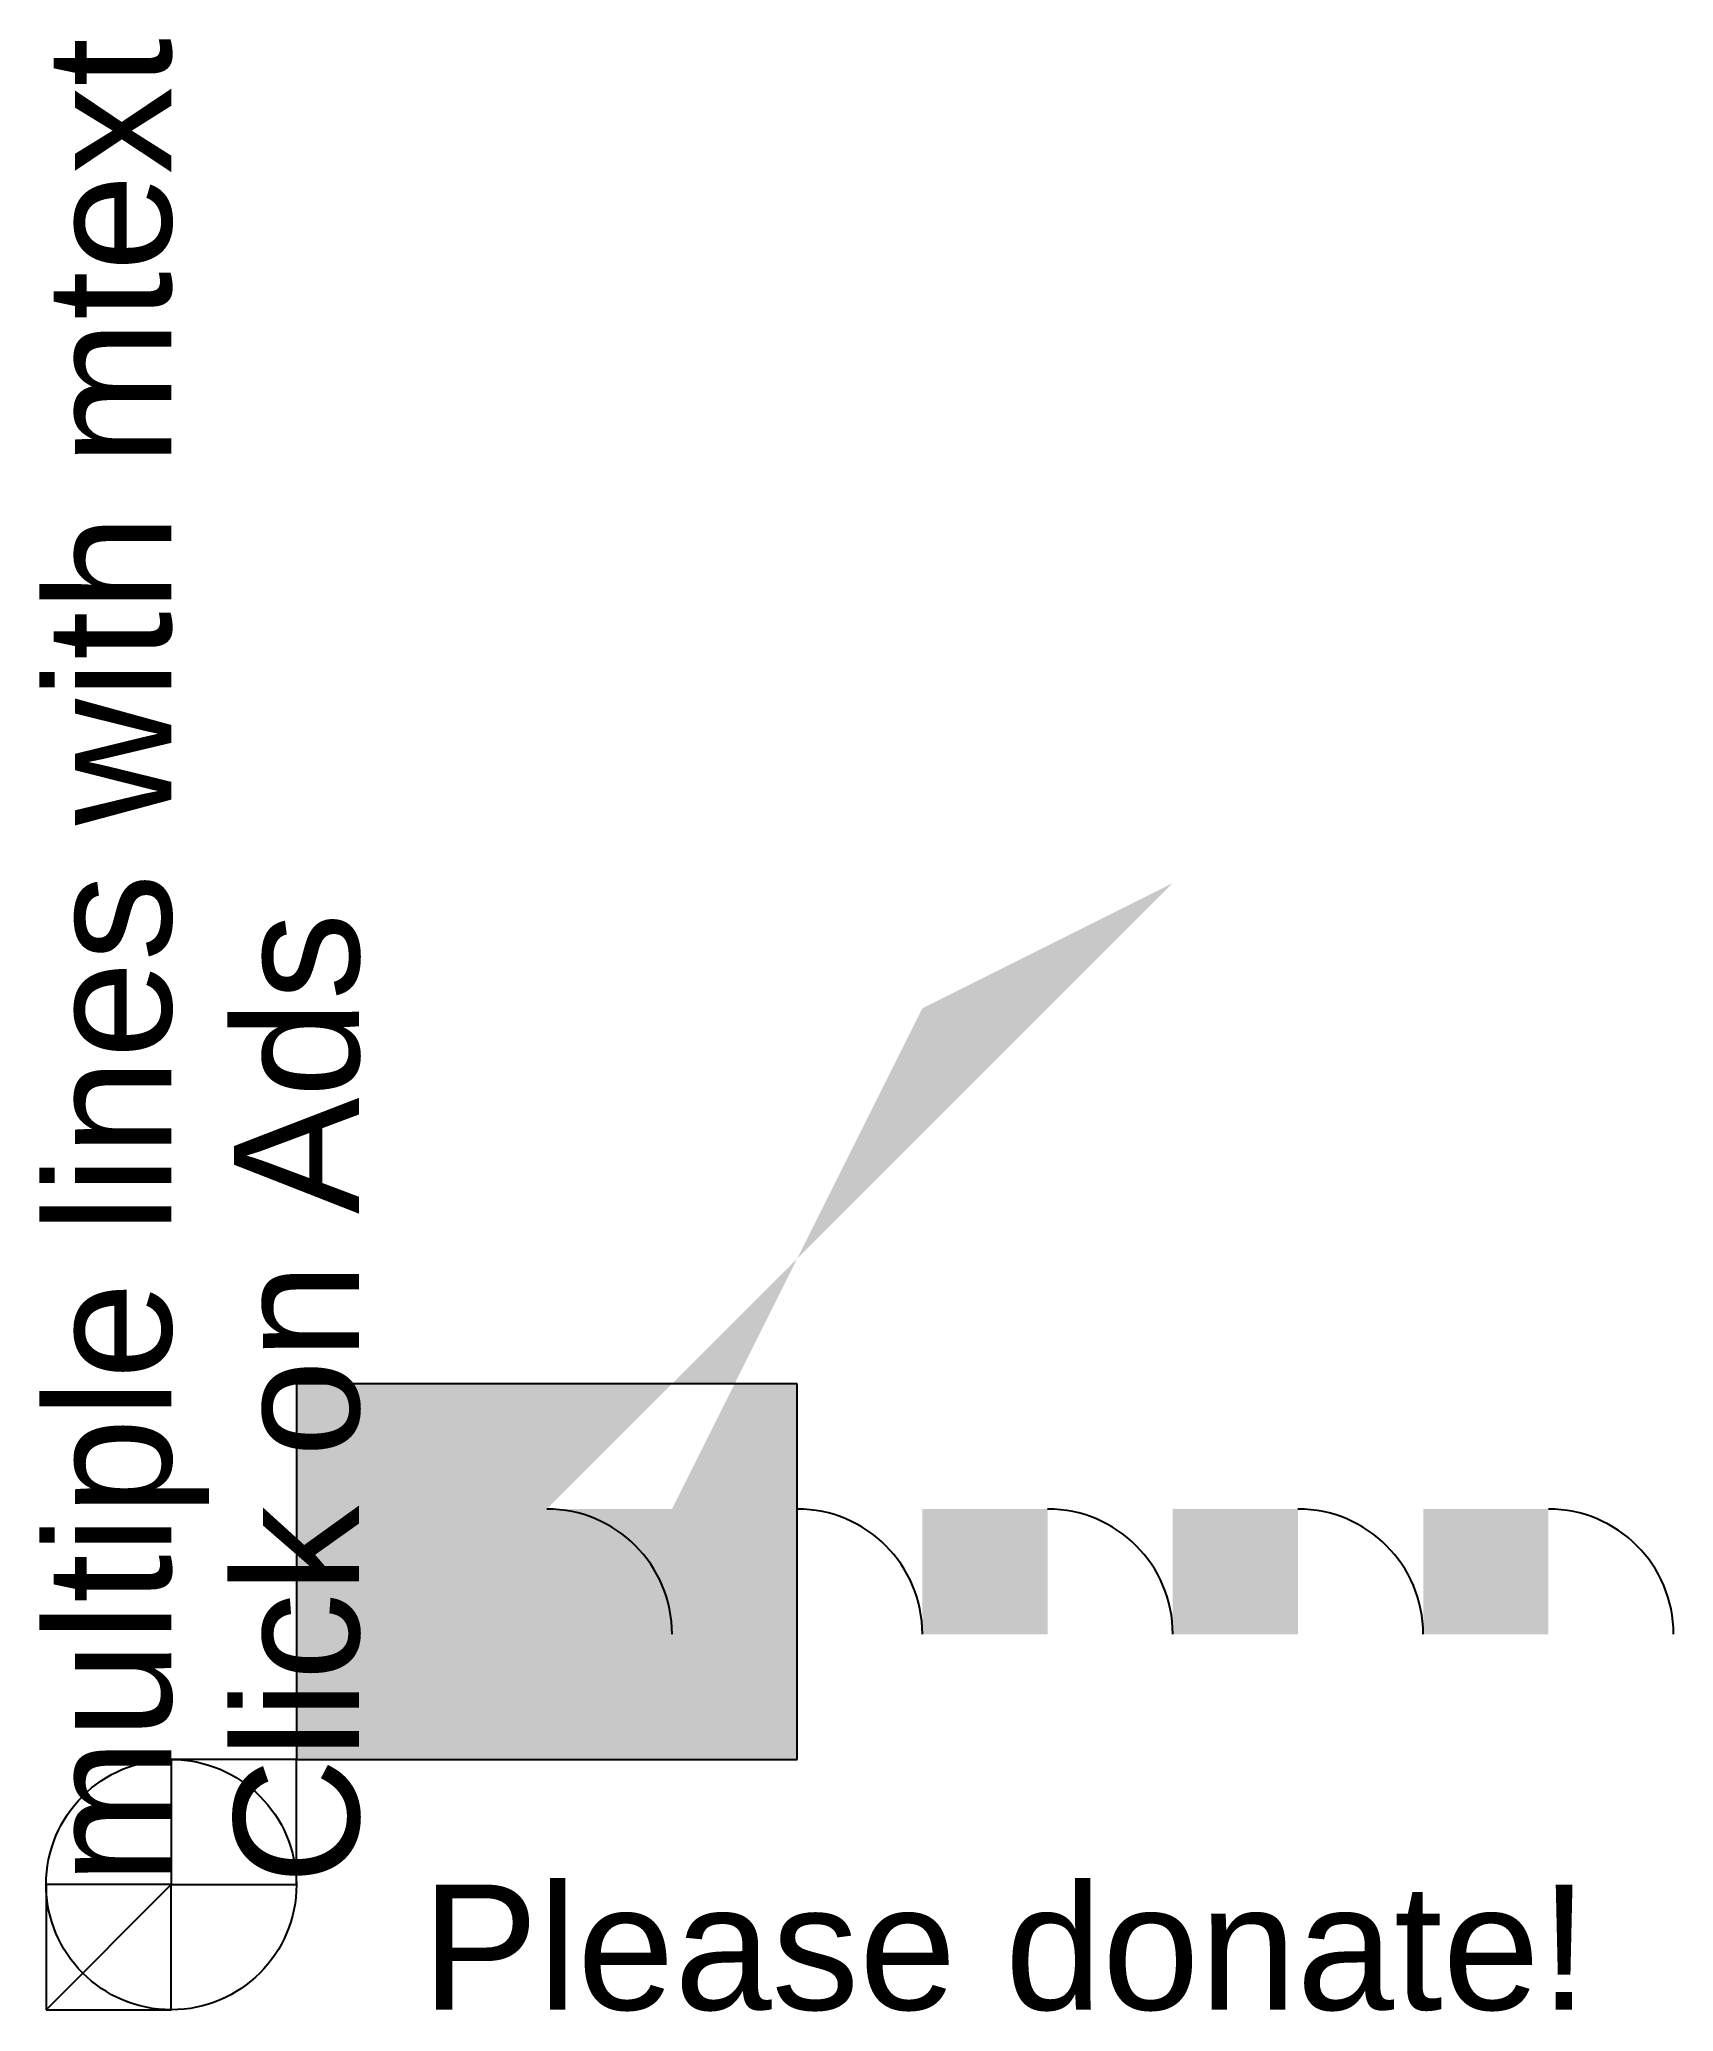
# Model space of a CAD drawing. Extents: x -0.1 to 13, y 0 to 15.7.
import ezdxf

# ---------------------------------------------------------------- set-up
doc = ezdxf.new("R2010")
doc.units = 0
doc.header["$MEASUREMENT"] = 0
doc.layers.get('0').update_dxf_attribs({"linetype": 'CONTINUOUS'})
doc.styles.get("Standard").update_dxf_attribs({"font": 'ARIAL.TTF', "width": 40, "oblique": 50})

# ---------------------------------------------------------------- blocks, each defined once
blk = doc.blocks.new('TEST')
at = {"color": 2}
blk.add_arc((1, 0), 1, 0, 90, dxfattribs=at)
at = {"color": 1}
blk.add_solid([(0, 0), (1, 0), (0, 1), (1, 1)], dxfattribs=at)

msp = doc.modelspace()

# ---------------------------------------------------------------- linework, layer by layer
at = {"color": 6}
for p, q in [((6, 5, 2), (2, 5, 2)), ((2, 5, 2), (2, 2, 2)), ((6, 2, 2), (6, 5, 2)), ((2, 2, 2), (6, 2, 2))]:
    msp.add_line(p, q, dxfattribs=at)
at = {"color": 1}
for p, q in [((2, 2, 1), (1, 2, 1)), ((1, 2, 1), (1, 1, 1)), ((2, 1, 1), (2, 2, 1)), ((1, 1, 1), (2, 1, 1))]:
    msp.add_line(p, q, dxfattribs=at)
msp.add_line((0, 0), (1, 1, 1))
at = {"color": 3}
msp.add_circle((1, 1), 1, dxfattribs=at)
msp.add_solid([(4, 4), (5, 4), (9, 9), (7, 8)], dxfattribs=at)
at = {"color": 2}
msp.add_solid([(2, 2, 2), (6, 2, 2), (2, 5, 2), (6, 5, 2)], dxfattribs=at)
at = {"color": 4}
msp.add_3dface([(0, 0), (1, 0), (1, 1), (0, 1)], dxfattribs=at)

# ---------------------------------------------------------------- block references
at = {"row_count": 1, "column_count": 5, "row_spacing": 0, "column_spacing": 2}
msp.add_blockref('TEST', (3, 3, 3), dxfattribs=at)

# ---------------------------------------------------------------- texts
at = {"color": 5}
for s, p in [('multiple lines with mtext', (1, 1, 1)), ('Click on Ads', (2.5, 1, 1))]:
    msp.add_text(s, height=1, rotation=90, dxfattribs=at).set_placement(p)
msp.add_text('Please donate!', height=1).set_placement((3, 0, 1))

doc.saveas('drawing.dxf')
